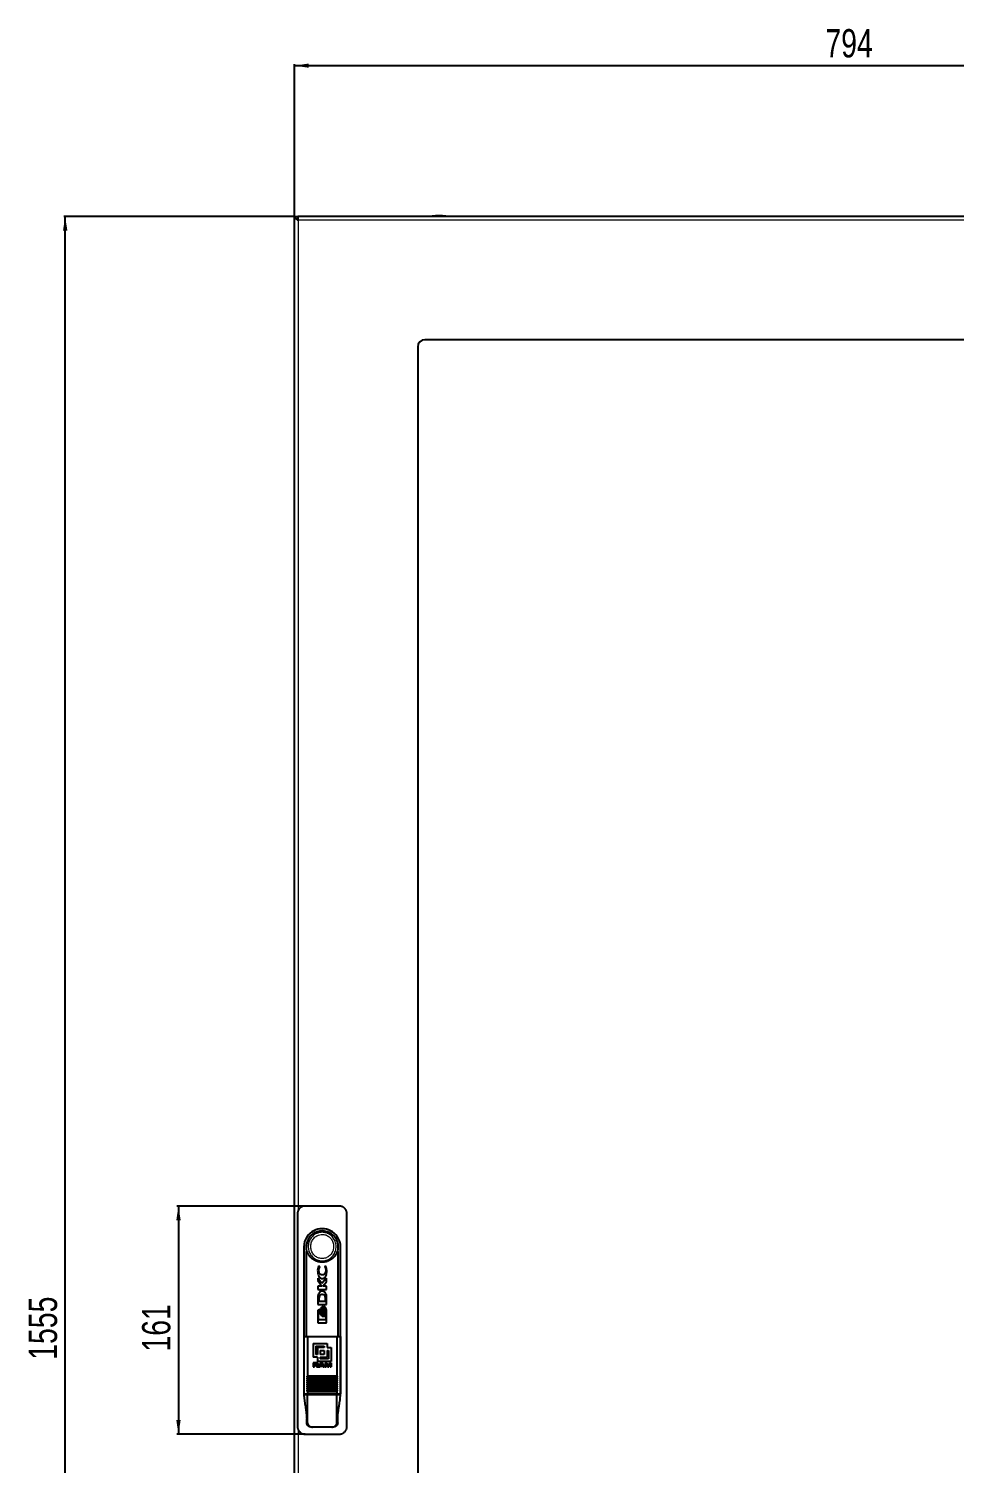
# Model space of a CAD drawing. Header units: millimetres. Extents: x -728 to 1909, y -1079 to 978.
# Drawn here: x -728 to -74, y -135 to 878 of the extents above; entities that cross this region are included whole.
import ezdxf

# ---------------------------------------------------------------- set-up
doc = ezdxf.new("R2010")
doc.units = ezdxf.units.MM
doc.layers.add('FORMAT', color=7, linetype='Continuous')
doc.styles.add('SLDTEXTSTYLE0', font='TXT', dxfattribs={"width": 0.75})
doc.dimstyles.new('SLDDIMSTYLE0', dxfattribs={"dimtxt": 20, "dimasz": 10, "dimexe": 0, "dimexo": 0.0625, "dimgap": 5, "dimtad": 2, "dimdec": 1, "dimrnd": 1e-09, "dimzin": 12, "dimdsep": 46, "dimtxsty": 'SLDTEXTSTYLE0', "dimsah": 1, "dimcen": 0.09, "dimadec": 0, "dimazin": 3, "dimtfac": 1, "dimtofl": 0, "dimtmove": 0, "dimatfit": 3, "dimfxl": 0, "dimfrac": 2, "dimtolj": 1, "dimtzin": 12, "dimarcsym": 0})

# ---------------------------------------------------------------- blocks, each defined once
blk = doc.blocks.new('_D')
at = {"layer": 'FORMAT'}
for p, q in [((-540.2, 745.4), (-540.2, 852.9)), ((-540.2, 851.9), (253.8, 851.9)), ((253.8, 745.4), (253.8, 852.9))]:
    blk.add_line(p, q, dxfattribs=at)
for points in [[(-540.2, 851.9), (-530.2, 850.4), (-530.2, 853.4)], [(253.8, 851.9), (243.8, 853.4), (243.8, 850.4)]]:
    blk.add_solid(points, dxfattribs=at)
at = {"layer": 'FORMAT', "insert": (-165.3, 877.7), "char_height": 20, "attachment_point": 1, "style": 'SLDTEXTSTYLE0'}
blk.add_mtext('794', dxfattribs=at)
blk = doc.blocks.new('_D_1')
at = {"layer": 'FORMAT'}
for p, q in [((-540.2, 745.4), (-703.2, 745.4)), ((-702.2, -809.6), (-702.2, 745.4)), ((-540.2, -809.6), (-703.2, -809.6))]:
    blk.add_line(p, q, dxfattribs=at)
for points in [[(-702.2, 745.4), (-703.7, 735.4), (-700.6, 735.4)], [(-702.2, -809.6), (-700.6, -799.6), (-703.7, -799.6)]]:
    blk.add_solid(points, dxfattribs=at)
at = {"layer": 'FORMAT', "insert": (-727.9, -61.6), "char_height": 20, "attachment_point": 1, "rotation": 90, "style": 'SLDTEXTSTYLE0'}
blk.add_mtext('1555', dxfattribs=at)
blk = doc.blocks.new('_D_4')
at = {"layer": 'FORMAT'}
for p, q in [((-532.7, 46.9), (-623.2, 46.9)), ((-622.2, 46.9), (-622.2, -114.1)), ((-532.7, -114.1), (-623.2, -114.1))]:
    blk.add_line(p, q, dxfattribs=at)
for points in [[(-622.2, 46.9), (-623.7, 36.9), (-620.6, 36.9)], [(-622.2, -114.1), (-620.6, -104.1), (-623.7, -104.1)]]:
    blk.add_solid(points, dxfattribs=at)
at = {"layer": 'FORMAT', "insert": (-647.9, -55.8), "char_height": 20, "attachment_point": 1, "rotation": 90, "style": 'SLDTEXTSTYLE0'}
blk.add_mtext('161', dxfattribs=at)

msp = doc.modelspace()

# ---------------------------------------------------------------- linework, layer by layer
at = {"color": 7, "linetype": 'Continuous', "lineweight": 25}
for p, q in [((-540.16, 745.41), (-538.16, 745.41)), ((-540.16, -809.59), (-540.16, 745.41)), ((-537.86, 743.68), (-537.86, 745.41)), ((251.54, 745.41), (-537.86, 745.41)), ((161.84, 658.41), (-448.16, 658.41)), ((-453.16, 653.41), (-453.16, -717.59)), ((-538.16, 41.41), (-538.16, -108.59)), ((-508.66, 46.91), (-532.66, 46.91)), ((-503.16, -108.59), (-503.16, 41.41)), ((-533.66, 17.91), (-533.66, -85.09)), ((-531.66, -45.09), (-531.66, 14.91)), ((-531.66, 14.91), (-531.66, 14.91)), ((-509.66, 14.91), (-509.66, -45.09)), ((-509.66, 14.91), (-509.66, 14.91)), ((-507.66, -85.09), (-507.66, 17.91)), ((-523.36, 4.58), (-523.89, 1.43)), ((-522.28, 4.21), (-523.36, 4.58)), ((-522.28, 3.92), (-522.28, 4.21)), ((-517.87, 4.19), (-518.68, 4.47)), ((-518.68, 4.47), (-518.68, 4.23)), ((-517.44, 1.4), (-517.87, 4.19)), ((-521.02, -7.76), (-523.81, -3.97)), ((-523.81, -3.97), (-523.81, -5.66)), ((-523.81, -5.66), (-520.85, -9.65)), ((-520.85, -9.65), (-523.81, -9.65)), ((-523.81, -9.65), (-523.81, -11.87)), ((-517.52, -3.88), (-521.02, -7.76)), ((-520.16, -9.65), (-517.52, -6.61)), ((-517.52, -9.65), (-520.16, -9.65)), ((-517.52, -6.61), (-517.52, -3.88)), ((-517.52, -11.87), (-517.52, -9.65)), ((-523.81, -11.87), (-517.52, -11.87)), ((-523.8, -18.28), (-523.8, -22.51)), ((-522.85, -17.61), (-522.93, -18.59)), ((-522.93, -18.59), (-522.93, -20.14)), ((-522.93, -20.14), (-518.29, -20.14)), ((-518.29, -20.14), (-518.29, -18.72)), ((-517.54, -17.45), (-517.72, -15.83)), ((-517.51, -18.45), (-517.54, -17.45)), ((-517.51, -18.47), (-517.51, -18.45)), ((-517.51, -18.49), (-517.51, -18.47)), ((-517.51, -22.51), (-517.51, -18.49)), ((-523.81, -27.1), (-523.81, -34.94)), ((-523.8, -22.51), (-517.51, -22.51)), ((-523.3, -33.48), (-523.3, -27.23)), ((-523.3, -27.23), (-522.72, -27.23)), ((-522.72, -26.45), (-523.15, -26.45)), ((-522.72, -27.23), (-522.72, -26.45)), ((-520.99, -30.41), (-520.72, -30.27)), ((-520.7, -24.74), (-520.93, -24.6)), ((-519.96, -24.22), (-520.63, -24.22)), ((-520.57, -30.16), (-520.33, -29.89)), ((-520.33, -25.14), (-520.56, -24.86)), ((-520.22, -27.51), (-519.95, -25.95)), ((-519.94, -29.08), (-520.22, -27.51)), ((-519.95, -25.95), (-520.18, -25.39)), ((-520.17, -29.64), (-519.94, -29.08)), ((-518.87, -24.22), (-519.57, -24.22)), ((-518, -29.8), (-518, -33.48)), ((-517.52, -34.94), (-517.52, -27.1)), ((-518, -33.48), (-523.3, -33.48)), ((-523.15, -35.59), (-518.18, -35.59)), ((-520.79, -30.88), (-520.11, -30.88)), ((-519.72, -30.88), (-519.02, -30.88)), ((-533.63, -45.09), (-533.63, -85.59)), ((-533.63, -45.09), (-531, -45.09)), ((-531, -45.09), (-510.32, -45.09)), ((-531, -45.09), (-531, -73.09)), ((-527.01, -50.09), (-517.24, -50.09)), ((-527.01, -50.09), (-527.01, -59.85)), ((-517.24, -50.09), (-517.24, -53.02)), ((-510.32, -45.09), (-510.32, -73.09)), ((-510.32, -45.09), (-507.7, -45.09)), ((-507.7, -45.09), (-507.7, -85.59)), ((-524.08, -59.85), (-527.01, -59.85)), ((-525.05, -52.04), (-525.05, -57.9)), ((-525.05, -52.04), (-519.2, -52.04)), ((-524.08, -57.9), (-525.05, -57.9)), ((-519.2, -53.02), (-524.08, -53.02)), ((-524.08, -53.02), (-524.08, -57.9)), ((-524.08, -59.85), (-524.08, -62.78)), ((-522.13, -54.97), (-522.13, -57.9)), ((-522.13, -54.97), (-519.2, -54.97)), ((-519.2, -57.9), (-522.13, -57.9)), ((-522.13, -59.85), (-522.13, -60.83)), ((-522.13, -59.85), (-517.24, -59.85)), ((-519.2, -52.04), (-519.2, -53.02)), ((-519.2, -54.97), (-519.2, -57.9)), ((-517.24, -53.02), (-514.32, -53.02)), ((-517.24, -54.97), (-517.24, -59.85)), ((-517.24, -54.97), (-516.27, -54.97)), ((-516.27, -54.97), (-516.27, -60.83)), ((-514.32, -53.02), (-514.32, -62.78)), ((-524.94, -63.65), (-527, -63.65)), ((-527, -63.65), (-527, -66.62)), ((-527, -66.62), (-526.13, -66.62)), ((-526.13, -64.15), (-526.13, -64.95)), ((-526.13, -64.15), (-525.06, -64.15)), ((-525.1, -64.95), (-526.13, -64.95)), ((-526.13, -65.44), (-526.13, -66.62)), ((-526.13, -65.44), (-525.2, -65.44)), ((-524.57, -65.92), (-524.55, -66.24)), ((-524.42, -66.62), (-523.46, -66.62)), ((-514.32, -62.78), (-524.08, -62.78)), ((-523.63, -66.19), (-523.65, -65.83)), ((-523.63, -66.19), (-523.63, -66.2)), ((-523.46, -66.53), (-523.46, -66.62)), ((-521.62, -63.65), (-523.16, -66.62)), ((-523.16, -66.62), (-522.22, -66.62)), ((-522.22, -66.62), (-521.94, -66.01)), ((-516.27, -60.83), (-522.13, -60.83)), ((-521.94, -66.01), (-520.27, -66.01)), ((-521.7, -65.52), (-521.11, -64.25)), ((-520.51, -65.52), (-521.7, -65.52)), ((-520.6, -63.65), (-521.62, -63.65)), ((-521.11, -64.25), (-520.51, -65.52)), ((-519.04, -66.62), (-520.6, -63.65)), ((-520.27, -66.01), (-519.97, -66.62)), ((-519.97, -66.62), (-519.04, -66.62)), ((-517.28, -63.65), (-518.59, -63.65)), ((-518.59, -63.65), (-518.59, -66.62)), ((-518.59, -66.62), (-517.75, -66.62)), ((-517.75, -64.23), (-517.75, -66.62)), ((-517.75, -64.23), (-516.87, -66.62)), ((-516.42, -65.91), (-517.28, -63.65)), ((-516.87, -66.62), (-515.96, -66.62)), ((-515.57, -63.65), (-516.42, -65.91)), ((-515.96, -66.62), (-515.08, -64.23)), ((-514.25, -63.65), (-515.57, -63.65)), ((-515.08, -64.23), (-515.08, -66.62)), ((-515.08, -66.62), (-514.25, -66.62)), ((-514.25, -63.65), (-514.25, -66.62)), ((-531.26, -73.19), (-531.06, -73.19)), ((-510.27, -73.19), (-531.06, -73.19)), ((-510.27, -74.59), (-531.06, -74.59)), ((-510.27, -75.99), (-531.06, -75.99)), ((-510.27, -77.39), (-531.06, -77.39)), ((-510.27, -78.79), (-531.06, -78.79)), ((-510.27, -80.19), (-531.06, -80.19)), ((-510.27, -73.19), (-510.06, -73.19)), ((-510.27, -74.59), (-510.06, -74.59)), ((-510.27, -75.99), (-510.06, -75.99)), ((-510.27, -77.39), (-510.06, -77.39)), ((-510.27, -78.79), (-510.06, -78.79)), ((-510.27, -80.19), (-510.06, -80.19)), ((-533.63, -85.59), (-531, -85.59)), ((-533.63, -86.09), (-531, -86.09)), ((-531.66, -86.09), (-531.66, -85.59)), ((-510.27, -81.59), (-531.06, -81.59)), ((-510.27, -82.99), (-531.06, -82.99)), ((-531, -84.29), (-531, -85.59)), ((-531, -85.59), (-510.32, -85.59)), ((-531, -106.09), (-531, -86.09)), ((-531, -86.09), (-510.32, -86.09)), ((-510.32, -84.29), (-510.32, -85.59)), ((-510.32, -85.59), (-507.7, -85.59)), ((-510.32, -106.09), (-510.32, -86.09)), ((-510.32, -86.09), (-507.7, -86.09)), ((-510.27, -81.59), (-510.06, -81.59)), ((-510.27, -82.99), (-510.06, -82.99)), ((-509.66, -85.59), (-509.66, -86.09)), ((-531.62, -106.09), (-531.62, -103.01)), ((-527.39, -109.09), (-528.32, -109.09)), ((-513.93, -109.09), (-527.39, -109.09)), ((-513, -109.09), (-513.93, -109.09)), ((-509.7, -106.09), (-509.7, -103.01)), ((-532.66, -114.09), (-508.66, -114.09))]:
    msp.add_line(p, q, dxfattribs=at)
at = {"color": 8, "linetype": 'Continuous', "lineweight": 18}
for p, q in [((251.24, 742.81), (-537.56, 742.81)), ((-537.56, 742.81), (-537.56, 43.9)), ((-438.16, 745.53), (-443.02, 745.53)), ((-438.16, 745.66), (-442.91, 745.66)), ((-433.41, 745.66), (-438.16, 745.66)), ((-433.3, 745.53), (-438.16, 745.53)), ((-531, -73.09), (-510.32, -73.09)), ((-537.56, -111.06), (-537.56, -806.99)), ((-531.62, -106.09), (-531, -106.09)), ((-510.32, -106.09), (-509.7, -106.09))]:
    msp.add_line(p, q, dxfattribs=at)
at = {"color": 7, "linetype": 'Continuous', "lineweight": 25}
for centre, radius, start, end in [((-442.9, 745.53), 0.126, 96.02558, 180), ((-417.26, 745.47), 25.77, 179.86102, 180.13898), ((-438.16, 700.66), 45.25, 90.0016, 96.02558), ((-438.16, 700.66), 45.25, 83.97442, 89.9984), ((-433.43, 745.53), 0.126, 0, 83.97442), ((-459.07, 745.47), 25.77, 359.86102, 0.13898), ((-448.16, 653.41), 5, 90, 180), ((-520.66, 17.91), 13, 35.39435, 144.60565), ((-520.66, 17.91), 13, 144.60565, 180), ((-520.66, 17.91), 11.4, 344.74488, 195.25752), ((-520.66, 17.91), 13, 0, 35.39435), ((-520.66, -85.09), 13, 180, 184.41172), ((-520.66, -85.09), 13, 355.58829, 0)]:
    msp.add_arc(centre, radius, start, end, dxfattribs=at)
for points, knots in [([(-540.16, 745.41), (-540.16, 745.3), (-540.14, 745.19), (-540.08, 744.97), (-540.03, 744.86), (-539.9, 744.65), (-539.82, 744.54), (-539.63, 744.32), (-539.52, 744.22), (-539.28, 744), (-539.15, 743.89), (-538.86, 743.67), (-538.71, 743.57), (-538.24, 743.24), (-537.9, 743.03), (-537.56, 742.81)], [0, 0, 0, 0, 0.125, 0.125, 0.25, 0.25, 0.375, 0.375, 0.5, 0.5, 0.625, 0.625, 0.75, 0.75, 1, 1, 1, 1]), ([(-538.16, 745.41), (-538.16, 744.97), (-538.1, 744.54), (-537.87, 743.68), (-537.72, 743.24), (-537.56, 742.81)], [0, 0, 0, 0, 0.5, 0.5, 1, 1, 1, 1]), ([(-537.56, 742.81), (-537.59, 743.15), (-537.61, 743.49), (-537.66, 744.12), (-537.69, 744.41), (-537.74, 744.89), (-537.76, 745.08), (-537.81, 745.34), (-537.84, 745.41), (-537.86, 745.41)], [0, 0, 0, 0, 0.25, 0.25, 0.5, 0.5, 0.75, 0.75, 1, 1, 1, 1]), ([(-532.66, 46.91), (-532.81, 46.9), (-533.12, 46.9), (-533.58, 46.84), (-534.03, 46.74), (-534.43, 46.62), (-534.85, 46.46), (-535.26, 46.26), (-535.71, 46), (-536.08, 45.72), (-536.5, 45.36), (-536.92, 44.91), (-537.28, 44.41), (-537.59, 43.87), (-537.84, 43.3), (-538.01, 42.74), (-538.11, 42.22), (-538.15, 41.82), (-538.16, 41.51), (-538.16, 41.41)], [0, 0, 0, 0, 0.052956, 0.106366, 0.1603522, 0.214808, 0.2495538, 0.3153435, 0.3743155, 0.4296077, 0.4768873, 0.5655939, 0.6443464, 0.6916261, 0.7803327, 0.8590852, 0.8941457, 0.9645886, 1, 1, 1, 1]), ([(-503.16, 41.41), (-503.16, 41.56), (-503.17, 41.87), (-503.23, 42.32), (-503.33, 42.78), (-503.46, 43.23), (-503.69, 43.8), (-503.99, 44.34), (-504.36, 44.84), (-504.76, 45.31), (-505.23, 45.72), (-505.74, 46.07), (-506.14, 46.3), (-506.56, 46.5), (-507, 46.66), (-507.4, 46.77), (-507.85, 46.85), (-508.25, 46.9), (-508.56, 46.91), (-508.66, 46.91)], [0, 0, 0, 0, 0.05275132, 0.10586888, 0.16014156, 0.21481339, 0.2675647, 0.37485952, 0.42953136, 0.48228347, 0.58957998, 0.6442527, 0.69700498, 0.75012352, 0.80439725, 0.85907015, 0.89403998, 0.96448943, 1, 1, 1, 1]), ([(-509.66, 14.91), (-509.68, 14.86), (-509.71, 14.76), (-509.77, 14.67), (-509.85, 14.61), (-509.94, 14.61), (-510.03, 14.62), (-510.08, 14.69), (-510.1, 14.68), (-510.13, 14.65), (-510.18, 14.55), (-510.25, 14.41), (-510.35, 14.18), (-510.48, 13.9), (-510.68, 13.44), (-510.97, 12.88), (-511.35, 12.24), (-511.78, 11.62), (-512.26, 11.04), (-512.81, 10.45), (-513.44, 9.88), (-514.16, 9.33), (-514.92, 8.83), (-515.73, 8.39), (-516.57, 8.03), (-517.45, 7.73), (-518.35, 7.5), (-519.28, 7.35), (-520.21, 7.28), (-521.15, 7.28), (-522.09, 7.36), (-523.02, 7.52), (-523.93, 7.75), (-524.82, 8.06), (-525.69, 8.44), (-526.51, 8.9), (-527.29, 9.41), (-528.02, 9.99), (-528.7, 10.64), (-529.26, 11.27), (-529.7, 11.84), (-530.04, 12.35), (-530.36, 12.88), (-530.64, 13.43), (-530.85, 13.9), (-531.01, 14.27), (-531.11, 14.48), (-531.17, 14.62), (-531.21, 14.67), (-531.23, 14.69), (-531.26, 14.67), (-531.31, 14.63), (-531.4, 14.6), (-531.49, 14.62), (-531.59, 14.7), (-531.63, 14.84), (-531.66, 14.91)], [0, 0, 0, 0, 0.0148722, 0.0298742, 0.0452665, 0.0607869, 0.080581, 0.0842415, 0.0858579, 0.0884643, 0.0918703, 0.0977539, 0.1037712, 0.1149479, 0.1262475, 0.1488841, 0.1711859, 0.1935962, 0.2163407, 0.2391982, 0.2659368, 0.2928562, 0.32034, 0.3480167, 0.3752537, 0.4026759, 0.4306791, 0.458882, 0.4864702, 0.5142485, 0.5426264, 0.5712115, 0.5988937, 0.6267693, 0.6552574, 0.6839587, 0.7114773, 0.7391909, 0.7675254, 0.7960773, 0.8143737, 0.8327293, 0.8512678, 0.8698689, 0.8881646, 0.8974242, 0.9068925, 0.9103197, 0.9130195, 0.9148572, 0.9167197, 0.924546, 0.9402114, 0.9560149, 0.9778131, 1, 1, 1, 1]), ([(-523.89, 1.43), (-523.86, 0.84), (-523.81, -0.35), (-523.31, -2.05), (-522.57, -3.37), (-521.74, -4.02), (-521.19, -4.24), (-520.89, -4.27), (-520.74, -4.28)], [0, 0, 0, 0, 0.2502823, 0.4993933, 0.7487907, 0.8746994, 0.9372862, 1, 1, 1, 1]), ([(-523.06, 1.49), (-523.03, 1.92), (-522.97, 2.8), (-522.51, 3.54), (-522.28, 3.92)], [0, 0, 0, 0, 0.5009634, 1, 1, 1, 1]), ([(-520.59, -1.78), (-520.78, -1.76), (-521.15, -1.72), (-521.67, -1.47), (-522.11, -1.11), (-522.58, -0.52), (-522.98, 0.35), (-523.04, 1.11), (-523.06, 1.49)], [0, 0, 0, 0, 0.1244159, 0.2483566, 0.3739824, 0.5001693, 0.7493996, 1, 1, 1, 1]), ([(-520.74, -4.28), (-520.43, -4.25), (-519.82, -4.2), (-518.99, -3.74), (-518.38, -3.04), (-517.83, -1.94), (-517.49, -0.43), (-517.45, 0.79), (-517.44, 1.4)], [0, 0, 0, 0, 0.1252623, 0.2501242, 0.3753839, 0.500707, 0.7503222, 1, 1, 1, 1]), ([(-518.12, 1.49), (-518.15, 1.11), (-518.2, 0.36), (-518.6, -0.51), (-519.07, -1.11), (-519.5, -1.47), (-520.02, -1.72), (-520.4, -1.76), (-520.59, -1.78)], [0, 0, 0, 0, 0.2499646, 0.4978209, 0.6230141, 0.7485813, 0.8742843, 1, 1, 1, 1]), ([(-518.68, 4.23), (-518.51, 3.79), (-518.18, 2.9), (-518.14, 1.96), (-518.12, 1.49)], [0, 0, 0, 0, 0.5000842, 1, 1, 1, 1]), ([(-523.15, -14.74), (-523.28, -15.02), (-523.54, -15.57), (-523.74, -16.77), (-523.78, -17.67), (-523.8, -18.28)], [0, 0, 0, 0, 0.249362, 0.4996719, 1, 1, 1, 1]), ([(-517.72, -15.83), (-517.81, -15.53), (-517.99, -14.94), (-518.5, -14.14), (-519.19, -13.51), (-520.04, -13.1), (-520.99, -13.06), (-521.89, -13.37), (-522.63, -13.97), (-522.98, -14.48), (-523.15, -14.74)], [0, 0, 0, 0, 0.1255568, 0.2501397, 0.3754769, 0.5000684, 0.6244194, 0.7493773, 0.8740706, 1, 1, 1, 1]), ([(-520.64, -15.59), (-520.92, -15.6), (-521.35, -15.61), (-521.89, -15.8), (-522.25, -16.04), (-522.49, -16.39), (-522.7, -16.92), (-522.79, -17.34), (-522.85, -17.61)], [0, 0, 0, 0, 0.2494324, 0.37514, 0.4993561, 0.6234585, 0.749245, 1, 1, 1, 1]), ([(-518.29, -18.72), (-518.3, -18.35), (-518.32, -17.6), (-518.52, -16.65), (-519, -16.04), (-519.67, -15.64), (-520.25, -15.61), (-520.64, -15.59)], [0, 0, 0, 0, 0.2484271, 0.4973724, 0.6229029, 0.7485104, 1, 1, 1, 1]), ([(-523.15, -26.45), (-523.23, -26.46), (-523.4, -26.47), (-523.62, -26.62), (-523.75, -26.8), (-523.8, -26.97), (-523.8, -27.05), (-523.81, -27.1)], [0, 0, 0, 0, 0.2494454, 0.4989987, 0.7485105, 0.8738593, 1, 1, 1, 1]), ([(-520.93, -24.6), (-521.06, -24.66), (-521.32, -24.78), (-521.73, -25.19), (-522.09, -25.82), (-522.34, -26.65), (-522.36, -27.23), (-522.38, -27.51)], [0, 0, 0, 0, 0.1246003, 0.2489765, 0.5004054, 0.7493329, 1, 1, 1, 1]), ([(-522.38, -27.51), (-522.37, -27.79), (-522.34, -28.35), (-522.1, -29.17), (-521.76, -29.8), (-521.36, -30.21), (-521.11, -30.34), (-520.99, -30.41)], [0, 0, 0, 0, 0.24873067, 0.49737733, 0.75052803, 0.87523315, 1, 1, 1, 1]), ([(-521.87, -27.51), (-521.82, -27), (-521.75, -26.22), (-521.29, -25.26), (-520.9, -24.91), (-520.7, -24.74)], [0, 0, 0, 0, 0.4989654, 0.74992197, 1, 1, 1, 1]), ([(-520.72, -30.27), (-520.92, -30.1), (-521.3, -29.76), (-521.75, -28.8), (-521.82, -28.03), (-521.87, -27.51)], [0, 0, 0, 0, 0.2495753, 0.5008418, 1, 1, 1, 1]), ([(-520.56, -24.86), (-520.73, -25.04), (-521.07, -25.39), (-521.46, -26.3), (-521.52, -27.03), (-521.57, -27.51)], [0, 0, 0, 0, 0.25019274, 0.50015838, 1, 1, 1, 1]), ([(-521.57, -27.51), (-521.53, -28), (-521.46, -28.72), (-521.07, -29.63), (-520.74, -29.98), (-520.57, -30.16)], [0, 0, 0, 0, 0.4995843, 0.7495271, 1, 1, 1, 1]), ([(-521.06, -27.51), (-521.03, -27.09), (-520.99, -26.46), (-520.69, -25.66), (-520.45, -25.31), (-520.33, -25.14)], [0, 0, 0, 0, 0.5014603, 0.750257, 1, 1, 1, 1]), ([(-520.33, -29.89), (-520.45, -29.71), (-520.69, -29.36), (-520.98, -28.57), (-521.02, -27.93), (-521.06, -27.51)], [0, 0, 0, 0, 0.25089526, 0.500775, 1, 1, 1, 1]), ([(-519.29, -27.51), (-519.34, -28.16), (-519.42, -29.13), (-519.93, -30.15), (-520.35, -30.65), (-520.64, -30.8), (-520.79, -30.88)], [0, 0, 0, 0, 0.4971459, 0.7483739, 0.8746499, 1, 1, 1, 1]), ([(-520.18, -25.39), (-520.34, -25.72), (-520.68, -26.39), (-520.71, -27.14), (-520.73, -27.51)], [0, 0, 0, 0, 0.4984332, 1, 1, 1, 1]), ([(-520.73, -27.51), (-520.71, -27.89), (-520.68, -28.64), (-520.34, -29.31), (-520.17, -29.64)], [0, 0, 0, 0, 0.5014711, 1, 1, 1, 1]), ([(-520.63, -24.22), (-520.51, -24.3), (-520.25, -24.48), (-519.87, -24.98), (-519.41, -25.96), (-519.34, -26.89), (-519.29, -27.51)], [0, 0, 0, 0, 0.12567833, 0.25113951, 0.5015899, 1, 1, 1, 1]), ([(-520.11, -30.88), (-519.97, -30.8), (-519.68, -30.65), (-519.26, -30.15), (-518.74, -29.13), (-518.67, -28.16), (-518.62, -27.51)], [0, 0, 0, 0, 0.1252924, 0.2510094, 0.5010488, 1, 1, 1, 1]), ([(-518.62, -27.51), (-518.66, -26.9), (-518.73, -25.97), (-519.2, -24.98), (-519.57, -24.48), (-519.83, -24.3), (-519.96, -24.22)], [0, 0, 0, 0, 0.4961681, 0.7477028, 0.8741115, 1, 1, 1, 1]), ([(-518.22, -27.51), (-518.27, -28.16), (-518.35, -29.13), (-518.86, -30.15), (-519.28, -30.65), (-519.58, -30.8), (-519.72, -30.88)], [0, 0, 0, 0, 0.4971542, 0.7483802, 0.8746534, 1, 1, 1, 1]), ([(-519.57, -24.22), (-519.44, -24.3), (-519.18, -24.48), (-518.81, -24.98), (-518.34, -25.96), (-518.27, -26.89), (-518.22, -27.51)], [0, 0, 0, 0, 0.1256773, 0.2511366, 0.5015854, 1, 1, 1, 1]), ([(-519.02, -30.88), (-518.91, -30.82), (-518.68, -30.72), (-518.31, -30.36), (-518.13, -30.02), (-518, -29.8)], [0, 0, 0, 0, 0.2481114, 0.4958631, 1, 1, 1, 1]), ([(-517.52, -27.1), (-517.54, -26.82), (-517.59, -26.28), (-517.88, -25.5), (-518.21, -24.9), (-518.53, -24.46), (-518.76, -24.3), (-518.87, -24.22)], [0, 0, 0, 0, 0.2498218, 0.4993095, 0.7487414, 0.8748789, 1, 1, 1, 1]), ([(-523.81, -34.94), (-523.8, -34.98), (-523.8, -35.07), (-523.75, -35.23), (-523.62, -35.41), (-523.4, -35.56), (-523.23, -35.58), (-523.15, -35.59)], [0, 0, 0, 0, 0.1253881, 0.2505914, 0.5001924, 0.7498055, 1, 1, 1, 1]), ([(-518.18, -35.59), (-518.09, -35.58), (-517.92, -35.56), (-517.7, -35.41), (-517.58, -35.23), (-517.52, -35.07), (-517.52, -34.98), (-517.52, -34.94)], [0, 0, 0, 0, 0.2494374, 0.4989967, 0.7485162, 0.8738601, 1, 1, 1, 1]), ([(-525.2, -65.44), (-525.09, -65.45), (-524.93, -65.45), (-524.75, -65.51), (-524.67, -65.58), (-524.61, -65.68), (-524.58, -65.8), (-524.57, -65.89), (-524.57, -65.92)], [0, 0, 0, 0, 0.3623072, 0.4997618, 0.6038945, 0.7077513, 0.8881589, 1, 1, 1, 1]), ([(-524.41, -64.55), (-524.42, -64.59), (-524.42, -64.67), (-524.48, -64.77), (-524.57, -64.85), (-524.77, -64.94), (-524.96, -64.94), (-525.1, -64.95)], [0, 0, 0, 0, 0.1448477, 0.2595538, 0.3741459, 0.5488424, 1, 1, 1, 1]), ([(-525.06, -64.15), (-524.92, -64.15), (-524.74, -64.16), (-524.54, -64.26), (-524.46, -64.35), (-524.42, -64.45), (-524.41, -64.52), (-524.41, -64.55)], [0, 0, 0, 0, 0.4647786, 0.6394977, 0.7667833, 0.8944855, 1, 1, 1, 1]), ([(-523.54, -64.49), (-523.55, -64.4), (-523.56, -64.23), (-523.67, -64.02), (-523.86, -63.85), (-524.28, -63.67), (-524.67, -63.66), (-524.94, -63.65)], [0, 0, 0, 0, 0.1491412, 0.264134, 0.3788516, 0.5602325, 1, 1, 1, 1]), ([(-524.55, -66.24), (-524.55, -66.28), (-524.54, -66.35), (-524.52, -66.47), (-524.47, -66.56), (-524.43, -66.62), (-524.42, -66.62)], [0, 0, 0, 0, 0.25613945, 0.51269783, 0.91902215, 1, 1, 1, 1]), ([(-524.17, -65.18), (-524.06, -65.15), (-523.88, -65.1), (-523.68, -64.93), (-523.57, -64.74), (-523.54, -64.58), (-523.54, -64.5), (-523.54, -64.49)], [0, 0, 0, 0, 0.3314728, 0.5464809, 0.7625261, 0.960277, 1, 1, 1, 1]), ([(-523.65, -65.83), (-523.66, -65.73), (-523.68, -65.57), (-523.78, -65.37), (-523.95, -65.25), (-524.09, -65.21), (-524.17, -65.18)], [0, 0, 0, 0, 0.3364219, 0.5234602, 0.710673, 1, 1, 1, 1]), ([(-523.46, -66.53), (-523.49, -66.52), (-523.54, -66.49), (-523.59, -66.41), (-523.63, -66.31), (-523.63, -66.24), (-523.63, -66.2)], [0, 0, 0, 0, 0.2026304, 0.4204058, 0.7280078, 1, 1, 1, 1]), ([(-531.01, -74.49), (-531.05, -74.28), (-531.11, -73.95), (-531.2, -73.52), (-531.24, -73.3), (-531.26, -73.19)], [0, 0, 0, 0, 0.4999933, 0.7499958, 1, 1, 1, 1]), ([(-531.01, -75.89), (-531.05, -75.68), (-531.11, -75.35), (-531.2, -74.92), (-531.24, -74.7), (-531.26, -74.59)], [0, 0, 0, 0, 0.4999933, 0.7499958, 1, 1, 1, 1]), ([(-531.01, -77.29), (-531.05, -77.08), (-531.11, -76.75), (-531.2, -76.32), (-531.24, -76.1), (-531.26, -75.99)], [0, 0, 0, 0, 0.4999933, 0.7499958, 1, 1, 1, 1]), ([(-531.01, -78.69), (-531.05, -78.48), (-531.11, -78.15), (-531.2, -77.72), (-531.24, -77.5), (-531.26, -77.39)], [0, 0, 0, 0, 0.4999933, 0.7499958, 1, 1, 1, 1]), ([(-531.01, -80.09), (-531.05, -79.88), (-531.11, -79.55), (-531.2, -79.12), (-531.24, -78.9), (-531.26, -78.79)], [0, 0, 0, 0, 0.49999327, 0.74999583, 1, 1, 1, 1]), ([(-531.01, -81.49), (-531.05, -81.28), (-531.11, -80.95), (-531.2, -80.52), (-531.24, -80.3), (-531.26, -80.19)], [0, 0, 0, 0, 0.4999933, 0.7499958, 1, 1, 1, 1]), ([(-531.06, -73.19), (-531.05, -73.19), (-531.04, -73.19), (-531.02, -73.16), (-531.01, -73.13), (-531, -73.11), (-531, -73.09), (-531, -73.09)], [0, 0, 0, 0, 0.2956914, 0.5686867, 0.7598531, 0.9519121, 1, 1, 1, 1]), ([(-531.06, -74.59), (-531.05, -74.59), (-531.04, -74.59), (-531.02, -74.56), (-531.01, -74.53), (-531, -74.51), (-531, -74.49), (-531, -74.49)], [0, 0, 0, 0, 0.2956914, 0.5686867, 0.7598531, 0.9519121, 1, 1, 1, 1]), ([(-531.06, -75.99), (-531.05, -75.99), (-531.04, -75.99), (-531.02, -75.96), (-531.01, -75.93), (-531, -75.91), (-531, -75.89), (-531, -75.89)], [0, 0, 0, 0, 0.29569138, 0.56868667, 0.75985305, 0.95191208, 1, 1, 1, 1]), ([(-531.06, -77.39), (-531.05, -77.39), (-531.04, -77.39), (-531.02, -77.36), (-531.01, -77.33), (-531, -77.31), (-531, -77.29), (-531, -77.29)], [0, 0, 0, 0, 0.29569138, 0.56868667, 0.75985305, 0.95191208, 1, 1, 1, 1]), ([(-531.06, -78.79), (-531.05, -78.79), (-531.04, -78.79), (-531.02, -78.76), (-531.01, -78.73), (-531, -78.71), (-531, -78.69), (-531, -78.69)], [0, 0, 0, 0, 0.2956914, 0.5686867, 0.7598531, 0.9519121, 1, 1, 1, 1]), ([(-531.06, -80.19), (-531.05, -80.19), (-531.04, -80.19), (-531.02, -80.16), (-531.01, -80.13), (-531, -80.11), (-531, -80.09), (-531, -80.09)], [0, 0, 0, 0, 0.2956914, 0.5686867, 0.7598531, 0.9519121, 1, 1, 1, 1]), ([(-510.32, -74.49), (-512.24, -74.49), (-516.09, -74.49), (-523.02, -74.49), (-527.97, -74.49), (-531, -74.49)], [0, 0, 0, 0, 0.2800507, 0.5600468, 1, 1, 1, 1]), ([(-510.32, -75.89), (-512.24, -75.89), (-516.09, -75.89), (-523.02, -75.89), (-527.97, -75.89), (-531, -75.89)], [0, 0, 0, 0, 0.2800507, 0.5600468, 1, 1, 1, 1]), ([(-510.32, -77.29), (-512.24, -77.29), (-516.09, -77.29), (-523.02, -77.29), (-527.97, -77.29), (-531, -77.29)], [0, 0, 0, 0, 0.2800507, 0.5600468, 1, 1, 1, 1]), ([(-510.32, -78.69), (-512.24, -78.69), (-516.09, -78.69), (-523.02, -78.69), (-527.97, -78.69), (-531, -78.69)], [0, 0, 0, 0, 0.2800507, 0.5600468, 1, 1, 1, 1]), ([(-510.32, -80.09), (-512.24, -80.09), (-516.09, -80.09), (-523.02, -80.09), (-527.97, -80.09), (-531, -80.09)], [0, 0, 0, 0, 0.28005072, 0.56004677, 1, 1, 1, 1]), ([(-510.32, -73.09), (-510.32, -73.1), (-510.32, -73.12), (-510.31, -73.15), (-510.3, -73.17), (-510.28, -73.19), (-510.27, -73.19), (-510.27, -73.19)], [0, 0, 0, 0, 0.17170867, 0.34298427, 0.5250053, 0.73580203, 1, 1, 1, 1]), ([(-510.06, -73.19), (-510.08, -73.3), (-510.13, -73.57), (-510.22, -74), (-510.28, -74.33), (-510.32, -74.49)], [0, 0, 0, 0, 0.249996, 0.6249953, 1, 1, 1, 1]), ([(-510.32, -74.49), (-510.32, -74.5), (-510.32, -74.52), (-510.31, -74.55), (-510.3, -74.57), (-510.28, -74.59), (-510.27, -74.59), (-510.27, -74.59)], [0, 0, 0, 0, 0.1717087, 0.3429843, 0.5250053, 0.735802, 1, 1, 1, 1]), ([(-510.06, -74.59), (-510.08, -74.7), (-510.13, -74.97), (-510.22, -75.4), (-510.28, -75.73), (-510.32, -75.89)], [0, 0, 0, 0, 0.249996, 0.6249953, 1, 1, 1, 1]), ([(-510.32, -75.89), (-510.32, -75.9), (-510.32, -75.92), (-510.31, -75.95), (-510.3, -75.97), (-510.28, -75.99), (-510.27, -75.99), (-510.27, -75.99)], [0, 0, 0, 0, 0.17170867, 0.34298427, 0.5250053, 0.73580203, 1, 1, 1, 1]), ([(-510.06, -75.99), (-510.08, -76.1), (-510.13, -76.37), (-510.22, -76.8), (-510.28, -77.13), (-510.32, -77.29)], [0, 0, 0, 0, 0.249996, 0.6249953, 1, 1, 1, 1]), ([(-510.32, -77.29), (-510.32, -77.3), (-510.32, -77.32), (-510.31, -77.35), (-510.3, -77.37), (-510.28, -77.39), (-510.27, -77.39), (-510.27, -77.39)], [0, 0, 0, 0, 0.1717087, 0.3429843, 0.5250053, 0.735802, 1, 1, 1, 1]), ([(-510.06, -77.39), (-510.08, -77.5), (-510.13, -77.77), (-510.22, -78.2), (-510.28, -78.53), (-510.32, -78.69)], [0, 0, 0, 0, 0.24999603, 0.62499526, 1, 1, 1, 1]), ([(-510.32, -78.69), (-510.32, -78.7), (-510.32, -78.72), (-510.31, -78.75), (-510.3, -78.77), (-510.28, -78.79), (-510.27, -78.79), (-510.27, -78.79)], [0, 0, 0, 0, 0.1717087, 0.3429843, 0.5250053, 0.735802, 1, 1, 1, 1]), ([(-510.06, -78.79), (-510.08, -78.9), (-510.13, -79.17), (-510.22, -79.6), (-510.28, -79.93), (-510.32, -80.09)], [0, 0, 0, 0, 0.249996, 0.6249953, 1, 1, 1, 1]), ([(-510.32, -80.09), (-510.32, -80.1), (-510.32, -80.12), (-510.31, -80.15), (-510.3, -80.17), (-510.28, -80.19), (-510.27, -80.19), (-510.27, -80.19)], [0, 0, 0, 0, 0.1717087, 0.3429843, 0.5250053, 0.735802, 1, 1, 1, 1]), ([(-510.06, -80.19), (-510.08, -80.3), (-510.13, -80.57), (-510.22, -81), (-510.28, -81.33), (-510.32, -81.49)], [0, 0, 0, 0, 0.249996, 0.6249953, 1, 1, 1, 1]), ([(-533.63, -86.09), (-533.58, -86.72), (-533.49, -87.98), (-533.27, -89.83), (-533, -91.71), (-532.79, -93), (-532.69, -93.64)], [0, 0, 0, 0, 0.2496453, 0.4996969, 0.7496841, 1, 1, 1, 1]), ([(-531.01, -82.89), (-531.05, -82.68), (-531.11, -82.35), (-531.2, -81.92), (-531.24, -81.7), (-531.26, -81.59)], [0, 0, 0, 0, 0.4999933, 0.7499958, 1, 1, 1, 1]), ([(-531.01, -84.29), (-531.05, -84.08), (-531.11, -83.75), (-531.2, -83.32), (-531.24, -83.1), (-531.26, -82.99)], [0, 0, 0, 0, 0.4999933, 0.7499958, 1, 1, 1, 1]), ([(-531.06, -81.59), (-531.05, -81.59), (-531.04, -81.59), (-531.02, -81.56), (-531.01, -81.53), (-531, -81.51), (-531, -81.49), (-531, -81.49)], [0, 0, 0, 0, 0.2956914, 0.5686867, 0.7598531, 0.9519121, 1, 1, 1, 1]), ([(-531.06, -82.99), (-531.05, -82.99), (-531.04, -82.99), (-531.02, -82.96), (-531.01, -82.93), (-531, -82.91), (-531, -82.89), (-531, -82.89)], [0, 0, 0, 0, 0.2956914, 0.5686867, 0.7598531, 0.9519121, 1, 1, 1, 1]), ([(-510.32, -81.49), (-512.24, -81.49), (-516.09, -81.49), (-523.02, -81.49), (-527.97, -81.49), (-531, -81.49)], [0, 0, 0, 0, 0.2800507, 0.5600468, 1, 1, 1, 1]), ([(-510.32, -82.89), (-512.24, -82.89), (-516.09, -82.89), (-523.02, -82.89), (-527.97, -82.89), (-531, -82.89)], [0, 0, 0, 0, 0.2800507, 0.5600468, 1, 1, 1, 1]), ([(-510.32, -84.29), (-512.24, -84.29), (-516.09, -84.29), (-523.02, -84.29), (-527.97, -84.29), (-531, -84.29)], [0, 0, 0, 0, 0.2800507, 0.5600468, 1, 1, 1, 1]), ([(-510.32, -81.49), (-510.32, -81.5), (-510.32, -81.52), (-510.31, -81.55), (-510.3, -81.57), (-510.28, -81.59), (-510.27, -81.59), (-510.27, -81.59)], [0, 0, 0, 0, 0.1717087, 0.3429843, 0.5250053, 0.735802, 1, 1, 1, 1]), ([(-510.06, -81.59), (-510.08, -81.7), (-510.13, -81.97), (-510.22, -82.4), (-510.28, -82.73), (-510.32, -82.89)], [0, 0, 0, 0, 0.249996, 0.6249953, 1, 1, 1, 1]), ([(-510.32, -82.89), (-510.32, -82.9), (-510.32, -82.92), (-510.31, -82.95), (-510.3, -82.97), (-510.28, -82.99), (-510.27, -82.99), (-510.27, -82.99)], [0, 0, 0, 0, 0.1717087, 0.3429843, 0.5250053, 0.735802, 1, 1, 1, 1]), ([(-510.06, -82.99), (-510.08, -83.1), (-510.13, -83.37), (-510.22, -83.8), (-510.28, -84.13), (-510.32, -84.29)], [0, 0, 0, 0, 0.249996, 0.6249953, 1, 1, 1, 1]), ([(-508.63, -93.64), (-508.53, -93), (-508.32, -91.72), (-508.06, -89.84), (-507.84, -87.99), (-507.74, -86.72), (-507.7, -86.09)], [0, 0, 0, 0, 0.24941201, 0.49922546, 0.74952386, 1, 1, 1, 1]), ([(-532.69, -93.64), (-532.5, -94.81), (-532.11, -97.18), (-531.68, -100.38), (-531.63, -102.38), (-531.62, -103.01)], [0, 0, 0, 0, 0.4010146, 0.8123709, 1, 1, 1, 1]), ([(-509.7, -103.01), (-509.69, -102.34), (-509.66, -100.98), (-509.42, -98.71), (-509.06, -96.23), (-508.78, -94.51), (-508.63, -93.64)], [0, 0, 0, 0, 0.2008823, 0.4071697, 0.701581, 1, 1, 1, 1]), ([(-538.16, -108.59), (-538.16, -108.74), (-538.15, -109.05), (-538.09, -109.51), (-537.99, -109.97), (-537.86, -110.39), (-537.66, -110.91), (-537.38, -111.45), (-537.02, -111.96), (-536.62, -112.43), (-536.16, -112.85), (-535.69, -113.19), (-535.24, -113.45), (-534.83, -113.66), (-534.34, -113.84), (-533.93, -113.95), (-533.47, -114.04), (-533.07, -114.08), (-532.76, -114.09), (-532.66, -114.09)], [0, 0, 0, 0, 0.0529551, 0.1063641, 0.1603491, 0.2148039, 0.2620827, 0.3507877, 0.4295386, 0.4768181, 0.5655245, 0.6442767, 0.6790225, 0.7448122, 0.8037842, 0.8590764, 0.8941391, 0.9645863, 1, 1, 1, 1]), ([(-528.32, -109.09), (-528.52, -109.08), (-528.92, -109.06), (-529.51, -108.91), (-530.07, -108.66), (-530.56, -108.33), (-530.97, -107.92), (-531.28, -107.46), (-531.49, -106.97), (-531.58, -106.58), (-531.62, -106.28), (-531.62, -106.15), (-531.62, -106.09)], [0, 0, 0, 0, 0.1203765, 0.2441272, 0.3645637, 0.4890093, 0.6009515, 0.7168238, 0.8184185, 0.923399, 0.9616095, 1, 1, 1, 1]), ([(-531, -106.09), (-531, -106.24), (-530.98, -106.53), (-530.86, -106.96), (-530.68, -107.37), (-530.43, -107.74), (-530.12, -108.09), (-529.74, -108.4), (-529.29, -108.66), (-528.76, -108.89), (-528.18, -109.04), (-527.7, -109.09), (-527.44, -109.09), (-527.39, -109.09)], [0, 0, 0, 0, 0.0837155, 0.1700618, 0.2537369, 0.3395972, 0.4284337, 0.5192167, 0.6219967, 0.7269661, 0.8474125, 0.9705563, 1, 1, 1, 1]), ([(-513.93, -109.09), (-513.68, -109.08), (-513.17, -109.05), (-512.49, -108.87), (-511.88, -108.59), (-511.41, -108.27), (-511.01, -107.89), (-510.7, -107.48), (-510.47, -107.02), (-510.36, -106.61), (-510.32, -106.3), (-510.32, -106.16), (-510.32, -106.09)], [0, 0, 0, 0, 0.1441359, 0.2927908, 0.4081613, 0.5266375, 0.6232251, 0.7224353, 0.8191371, 0.9194876, 0.9596031, 1, 1, 1, 1]), ([(-509.7, -106.09), (-509.71, -106.25), (-509.73, -106.56), (-509.85, -107.02), (-510.05, -107.46), (-510.31, -107.86), (-510.64, -108.22), (-511.04, -108.53), (-511.49, -108.78), (-511.98, -108.96), (-512.49, -109.07), (-512.83, -109.08), (-513, -109.09)], [0, 0, 0, 0, 0.0945607, 0.1919507, 0.286491, 0.3836269, 0.4811417, 0.5811128, 0.6860606, 0.7935917, 0.8957686, 1, 1, 1, 1]), ([(-508.66, -114.09), (-508.51, -114.09), (-508.2, -114.08), (-507.75, -114.02), (-507.29, -113.92), (-506.84, -113.79), (-506.41, -113.62), (-506, -113.41), (-505.6, -113.17), (-505.23, -112.89), (-504.76, -112.49), (-504.34, -112.03), (-503.99, -111.52), (-503.69, -110.98), (-503.45, -110.4), (-503.3, -109.86), (-503.21, -109.4), (-503.17, -109), (-503.16, -108.69), (-503.16, -108.59)], [0, 0, 0, 0, 0.0527523, 0.1058708, 0.1601446, 0.2148175, 0.2675697, 0.3206883, 0.374962, 0.4296349, 0.4823872, 0.5896841, 0.644357, 0.6971092, 0.8044061, 0.859079, 0.8940466, 0.9644917, 1, 1, 1, 1])]:
    msp.add_open_spline(points, degree=3, knots=knots, dxfattribs=at)
at = {"color": 8, "linetype": 'Continuous', "lineweight": 18}
for points, knots in [([(-520.66, 8.21), (-521.06, 8.23), (-522.52, 8.28), (-524.99, 9.06), (-527.66, 10.98), (-529.6, 13.72), (-530.58, 17.02), (-530.44, 20.52), (-529.15, 23.78), (-526.85, 26.4), (-524.18, 27.86), (-521.31, 28.48), (-518.4, 28.3), (-515.39, 27.03), (-512.93, 24.83), (-511.29, 21.9), (-510.66, 18.5), (-511.19, 15.02), (-512.84, 11.9), (-515.4, 9.56), (-518.18, 8.37), (-519.98, 8.26), (-520.66, 8.21)], [0, 0, 0, 0, 0.0191502, 0.070299, 0.1218266, 0.174622, 0.2289631, 0.28448, 0.3403769, 0.3957099, 0.4496776, 0.4842446, 0.535714, 0.5871661, 0.6390358, 0.6923446, 0.7471414, 0.8028841, 0.8586993, 0.9136527, 0.9670758, 1, 1, 1, 1]), ([(-520.66, 9.84), (-520.1, 9.88), (-518.61, 9.98), (-516.32, 10.99), (-514.2, 12.97), (-512.85, 15.61), (-512.42, 18.54), (-512.93, 21.41), (-514.28, 23.89), (-516.31, 25.75), (-518.79, 26.83), (-521.2, 26.99), (-523.56, 26.46), (-525.77, 25.22), (-527.66, 23.01), (-528.72, 20.25), (-528.84, 17.3), (-528.03, 14.52), (-526.44, 12.2), (-524.24, 10.57), (-522.2, 9.91), (-520.99, 9.86), (-520.66, 9.84)], [0, 0, 0, 0, 0.0325057, 0.0854124, 0.140305, 0.1964988, 0.2528957, 0.3083215, 0.3619677, 0.4137556, 0.4647405, 0.5155459, 0.5497044, 0.6032934, 0.6587048, 0.7151005, 0.7712977, 0.8261956, 0.8791959, 0.9305041, 0.981097, 1, 1, 1, 1])]:
    msp.add_open_spline(points, degree=3, knots=knots, dxfattribs=at)

# ---------------------------------------------------------------- dimensions: what is measured, and where the dimension line sits
at = {"layer": 'FORMAT'}
dim = msp.add_linear_dim(base=(253.84, 851.91), p1=(-540.16, 745.41), p2=(253.84, 745.41), dimstyle='SLDDIMSTYLE0', dxfattribs=at)
dim.commit()
dim.dimension.update_dxf_attribs({"geometry": '_D', "text_midpoint": (-143.16, 851.91), "dimtype": 160})
for base, p1, p2, picture, middle in [((-702.17, 745.41), (-540.16, -809.59), (-540.16, 745.41), '_D_1', (-702.17, -32.09)), ((-622.17, -114.09), (-532.66, 46.91), (-532.66, -114.09), '_D_4', (-622.17, -33.59))]:
    dim = msp.add_linear_dim(base=base, p1=p1, p2=p2, angle=90, dimstyle='SLDDIMSTYLE0', dxfattribs=at)
    dim.commit()
    dim.dimension.update_dxf_attribs({"geometry": picture, "text_midpoint": middle, "dimtype": 160})

doc.saveas('drawing.dxf')
